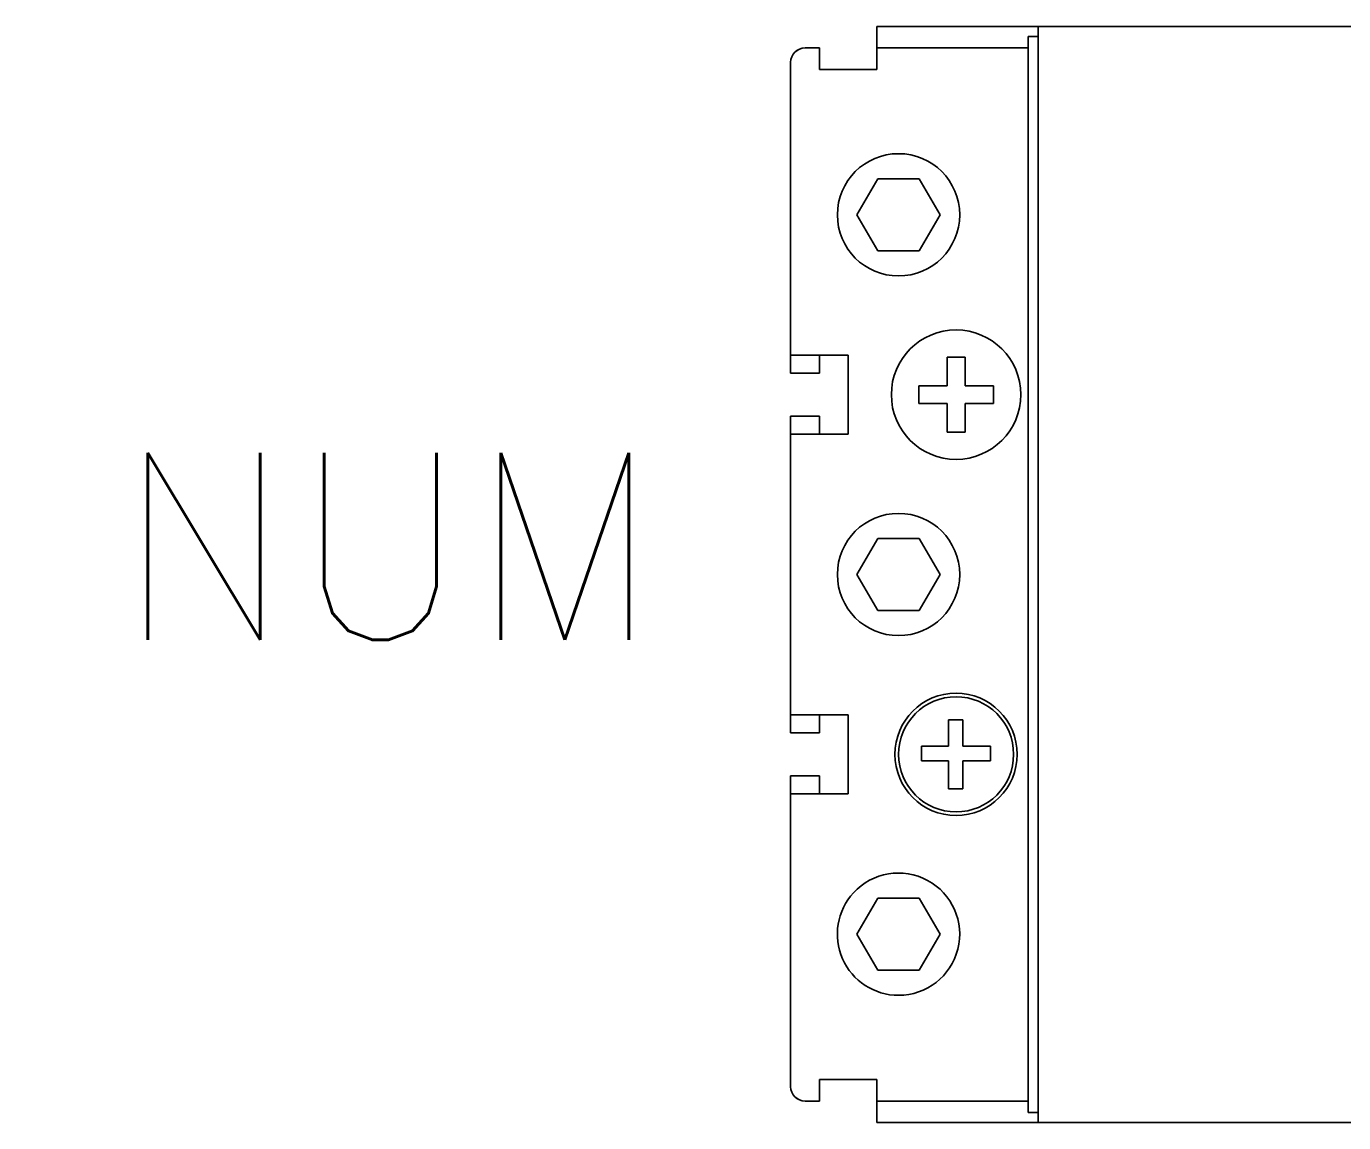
# Model space of a CAD drawing. Header units: millimetres. Extents: x -161 to 18, y -4 to 4.
# Drawn here: x 0 to 9.16, y -3.95 to 3.67 of the extents above; entities that cross this region are included whole.
import ezdxf
from ezdxf.enums import TextEntityAlignment as Align

# ---------------------------------------------------------------- set-up
doc = ezdxf.new("R2010")
doc.units = ezdxf.units.MM
doc.set_wipeout_variables(frame=1)
doc.styles.add('Romans', font='romans.shx')

msp = doc.modelspace()

# ---------------------------------------------------------------- linework, layer by layer
at = {"color": 7, "lineweight": 35, "ltscale": 0.0175}
for p, q in [((5.9122, 3.6666), (5.9122, 3.5966)), ((7.0322, 3.5966), (6.9622, 3.5966)), ((5.9122, -3.9534), (5.9122, -3.8834)), ((7.0322, -3.8834), (6.9622, -3.8834))]:
    msp.add_line(p, q, dxfattribs=at)
at = {"color": 7, "lineweight": 35, "ltscale": 0.28}
msp.add_line((5.9122, 3.6666), (7.0322, 3.6666), dxfattribs=at)
at = {"color": 7, "lineweight": 35, "ltscale": 0.05}
for p, q in [((6.1122, 3.6666), (5.9122, 3.6666)), ((5.5122, 3.3666), (5.7122, 3.3666)), ((5.7122, 3.3666), (5.9122, 3.3666)), ((5.3122, 1.2566), (5.5122, 1.2566)), ((5.3122, 0.9566), (5.5122, 0.9566)), ((5.3122, 0.9566), (5.5122, 0.9566)), ((5.3122, -1.2434), (5.5122, -1.2434)), ((5.3122, -1.5434), (5.5122, -1.5434)), ((5.3122, -1.5434), (5.5122, -1.5434)), ((5.5122, -3.6534), (5.7122, -3.6534)), ((5.7122, -3.6534), (5.9122, -3.6534)), ((5.9122, -3.9534), (6.1122, -3.9534))]:
    msp.add_line(p, q, dxfattribs=at)
at = {"color": 7, "lineweight": 35, "ltscale": 0.0375}
for p, q in [((5.9122, 3.6666), (5.9122, 3.5166)), ((5.5122, 3.3666), (5.5122, 3.5166)), ((5.5122, -3.8034), (5.5122, -3.6534)), ((5.9122, -3.8034), (5.9122, -3.9534))]:
    msp.add_line(p, q, dxfattribs=at)
at = {"color": 7, "lineweight": 35, "ltscale": 0.2625}
for p, q in [((7.1622, 3.6666), (6.1122, 3.6666)), ((6.9622, 3.5166), (5.9122, 3.5166)), ((6.9622, -3.8034), (5.9122, -3.8034))]:
    msp.add_line(p, q, dxfattribs=at)
at = {"color": 7, "lineweight": 35}
for p, q in [((7.0322, 3.6666), (16.5922, 3.6666)), ((11.7122, 3.6666), (7.1622, 3.6666)), ((6.9622, 3.4966), (6.9622, -3.7834)), ((7.0322, 3.5666), (7.0322, -3.8534)), ((5.3122, 1.2566), (5.3122, 3.4166)), ((5.3122, 3.4166), (5.3122, 1.3816)), ((5.3122, -1.2434), (5.3122, 0.9566)), ((5.3122, -3.7034), (5.3122, -1.5434)), ((5.3122, -1.6684), (5.3122, -3.7034)), ((7.0322, -3.9534), (16.5922, -3.9534))]:
    msp.add_line(p, q, dxfattribs=at)
at = {"color": 7, "lineweight": 35, "ltscale": 0.025}
for p, q in [((7.0322, 3.6666), (7.0322, 3.5666)), ((6.9622, 3.4966), (6.9622, 3.5966)), ((5.5122, 3.5166), (5.4122, 3.5166)), ((5.4122, 3.5166), (5.5122, 3.5166)), ((5.5122, 3.5166), (5.5122, 3.4166)), ((5.9122, 3.5166), (5.9122, 3.4166)), ((6.4086, -1.1534), (6.5086, -1.1534)), ((6.2222, -1.4377), (6.2222, -1.3377)), ((6.7022, -1.3377), (6.7022, -1.4377)), ((6.4086, -1.6334), (6.5086, -1.6334)), ((5.5122, -3.8034), (5.5122, -3.7034)), ((5.9122, -3.7034), (5.9122, -3.8034)), ((5.4122, -3.8034), (5.5122, -3.8034)), ((6.9622, -3.8834), (6.9622, -3.7834)), ((7.0322, -3.8534), (7.0322, -3.9534))]:
    msp.add_line(p, q, dxfattribs=at)
at = {"color": 7, "lineweight": 35, "ltscale": 0.02}
for p, q in [((5.9122, 3.5166), (5.9122, 3.5966)), ((5.9122, -3.8034), (5.9122, -3.8834))]:
    msp.add_line(p, q, dxfattribs=at)
at = {"color": 7, "lineweight": 35, "ltscale": 0.17289}
for p, q in [((5.3122, 2.725), (5.3122, 3.4166)), ((5.3122, -3.7034), (5.3122, -3.0118))]:
    msp.add_line(p, q, dxfattribs=at)
at = {"color": 7, "lineweight": 35, "ltscale": 0.0125}
for p, q in [((5.5122, 3.4166), (5.5122, 3.3666)), ((5.9122, 3.4166), (5.9122, 3.3666)), ((5.5122, -3.7034), (5.5122, -3.6534)), ((5.9122, -3.7034), (5.9122, -3.6534))]:
    msp.add_line(p, q, dxfattribs=at)
at = {"color": 7, "lineweight": 35, "ltscale": 0.1}
for p, q in [((5.5122, 3.3666), (5.9122, 3.3666)), ((5.3122, 1.3816), (5.7122, 1.3816)), ((5.7122, 0.8316), (5.3122, 0.8316)), ((5.7122, 0.8316), (5.3122, 0.8316)), ((5.7122, -1.1184), (5.3122, -1.1184)), ((5.3122, -1.6684), (5.7122, -1.6684)), ((5.3122, -1.6684), (5.7122, -1.6684))]:
    msp.add_line(p, q, dxfattribs=at)
at = {"color": 7, "lineweight": 35, "ltscale": 0.18422}
for p, q in [((5.3122, 1.9882), (5.3122, 2.725)), ((5.3122, -0.5118), (5.3122, 0.225)), ((5.3122, -2.275), (5.3122, -3.0118))]:
    msp.add_line(p, q, dxfattribs=at)
at = {"color": 7, "lineweight": 35, "ltscale": 0.072169}
for p, q in [((5.9178, 2.6066), (5.7735, 2.3566)), ((6.2065, 2.6066), (5.9178, 2.6066)), ((6.3509, 2.3566), (6.2065, 2.6066)), ((5.7735, 2.3566), (5.9178, 2.1066)), ((6.2065, 2.1066), (6.3509, 2.3566)), ((5.9178, 2.1066), (6.2065, 2.1066)), ((5.9178, 0.1066), (5.7735, -0.1434)), ((6.2065, 0.1066), (5.9178, 0.1066)), ((6.3509, -0.1434), (6.2065, 0.1066)), ((5.7735, -0.1434), (5.9178, -0.3934)), ((6.2065, -0.3934), (6.3509, -0.1434)), ((5.9178, -0.3934), (6.2065, -0.3934)), ((5.9178, -2.3934), (5.7735, -2.6434)), ((6.2065, -2.3934), (5.9178, -2.3934)), ((6.3509, -2.6434), (6.2065, -2.3934)), ((5.7735, -2.6434), (5.9178, -2.8934)), ((6.2065, -2.8934), (6.3509, -2.6434)), ((5.9178, -2.8934), (6.2065, -2.8934))]:
    msp.add_line(p, q, dxfattribs=at)
at = {"color": 7, "lineweight": 35, "ltscale": 0.15164}
for p, q in [((5.3122, 1.3816), (5.3122, 1.9882)), ((5.3122, 0.225), (5.3122, 0.8316)), ((5.3122, -1.1184), (5.3122, -0.5118)), ((5.3122, -2.275), (5.3122, -1.6684))]:
    msp.add_line(p, q, dxfattribs=at)
at = {"color": 7, "lineweight": 35, "ltscale": 0.03125}
for p, q in [((5.3122, 1.3816), (5.3122, 1.2566)), ((5.5122, 1.3816), (5.5122, 1.2566)), ((6.3997, 1.3666), (6.5247, 1.3666)), ((6.2022, 1.1691), (6.2022, 1.0441)), ((6.7222, 1.1691), (6.7222, 1.0441)), ((5.3122, 0.9566), (5.3122, 0.8316)), ((5.5122, 0.8316), (5.5122, 0.9566)), ((6.3997, 0.8466), (6.5247, 0.8466)), ((5.3122, -1.2434), (5.3122, -1.1184)), ((5.5122, -1.1184), (5.5122, -1.2434)), ((5.3122, -1.6684), (5.3122, -1.5434)), ((5.5122, -1.6684), (5.5122, -1.5434))]:
    msp.add_line(p, q, dxfattribs=at)
at = {"color": 7, "lineweight": 35, "ltscale": 0.1375}
for p, q in [((5.7122, 0.8316), (5.7122, 1.3816)), ((5.7122, 1.3816), (5.7122, 0.8316)), ((5.7122, -1.1184), (5.7122, -1.6684)), ((5.7122, -1.1184), (5.7122, -1.6684))]:
    msp.add_line(p, q, dxfattribs=at)
at = {"color": 7, "lineweight": 35, "ltscale": 0.049375}
for p, q in [((6.3997, 1.1691), (6.3997, 1.3666)), ((6.5247, 1.1691), (6.5247, 1.3666)), ((6.3997, 1.1691), (6.2022, 1.1691)), ((6.3997, 1.0441), (6.3997, 0.8466)), ((6.5247, 1.0441), (6.7222, 1.0441)), ((6.5247, 1.0441), (6.5247, 0.8466))]:
    msp.add_line(p, q, dxfattribs=at)
at = {"color": 7, "lineweight": 35, "ltscale": 0.012976}
for p, q in [((6.5766, 1.1691), (6.5247, 1.1691)), ((6.3478, 1.0441), (6.3997, 1.0441))]:
    msp.add_line(p, q, dxfattribs=at)
at = {"color": 7, "lineweight": 35, "ltscale": 0.036399}
for p, q in [((6.5766, 1.1691), (6.7222, 1.1691)), ((6.3478, 1.0441), (6.2022, 1.0441))]:
    msp.add_line(p, q, dxfattribs=at)
at = {"color": 7, "lineweight": 35, "ltscale": 0.4875}
msp.add_line((5.3122, 0.8316), (5.3122, -1.1184), dxfattribs=at)
at = {"color": 7, "lineweight": 35, "ltscale": 0.046067}
for p, q in [((6.4086, -1.1534), (6.4086, -1.3377)), ((6.5086, -1.1534), (6.5086, -1.3377))]:
    msp.add_line(p, q, dxfattribs=at)
at = {"color": 7, "lineweight": 35, "ltscale": 0.046593}
msp.add_line((6.4086, -1.3377), (6.2222, -1.3377), dxfattribs=at)
at = {"color": 7, "lineweight": 35, "ltscale": 0.013912}
msp.add_line((6.5086, -1.3377), (6.5642, -1.3377), dxfattribs=at)
at = {"color": 7, "lineweight": 35, "ltscale": 0.034495}
msp.add_line((6.5642, -1.3377), (6.7022, -1.3377), dxfattribs=at)
at = {"color": 7, "lineweight": 35, "ltscale": 0.039743}
msp.add_line((6.2222, -1.4377), (6.3812, -1.4377), dxfattribs=at)
at = {"color": 7, "lineweight": 35, "ltscale": 0.00685}
msp.add_line((6.3812, -1.4377), (6.4086, -1.4377), dxfattribs=at)
at = {"color": 7, "lineweight": 35, "ltscale": 0.048933}
for p, q in [((6.4086, -1.4377), (6.4086, -1.6334)), ((6.5086, -1.6334), (6.5086, -1.4377))]:
    msp.add_line(p, q, dxfattribs=at)
at = {"color": 7, "lineweight": 35, "ltscale": 0.048407}
msp.add_line((6.5086, -1.4377), (6.7022, -1.4377), dxfattribs=at)
at = {"color": 7, "lineweight": 35, "ltscale": 0.23}
msp.add_line((6.1122, -3.9534), (7.0322, -3.9534), dxfattribs=at)
at = {"color": 7, "lineweight": 35}
for centre, radius in [((6.0622, 2.3566), 0.425), ((6.4622, 1.1066), 0.45), ((6.0622, -0.1434), 0.425), ((6.4622, -1.3934), 0.425), ((6.4622, -1.3934), 0.4), ((6.4622, -1.3934), 0.4)]:
    msp.add_circle(centre, radius, dxfattribs=at)
for centre, radius, start, end in [((5.4122, 3.4166), 0.1, 90, 180), ((5.4122, 3.4166), 0.1, 90, 180), ((5.4122, 3.4166), 0.1, 90, 180.00001), ((6.0622, -2.6434), 0.425, 270, 137.4631), ((6.0622, -2.6434), 0.425, 137.4631, 270), ((5.4122, -3.7034), 0.1, 180, 270), ((5.4122, -3.7034), 0.1, 180, 270), ((5.4122, -3.7034), 0.1, 180, 270.00001)]:
    msp.add_arc(centre, radius, start, end, dxfattribs=at)

# ---------------------------------------------------------------- wipeouts: each hides what was drawn before it
msp.add_wipeout([(0, 1), (5, 1), (5, -1), (0, -1)])

# ---------------------------------------------------------------- next in the draw order: texts
at = {"color": 7, "linetype": 'Continuous', "style": 'Romans'}
msp.add_attdef('NUM', text='NUM', height=1.3, dxfattribs=at).set_placement((2.5169, 0.052), align=Align.MIDDLE_CENTER)

doc.saveas('drawing.dxf')
